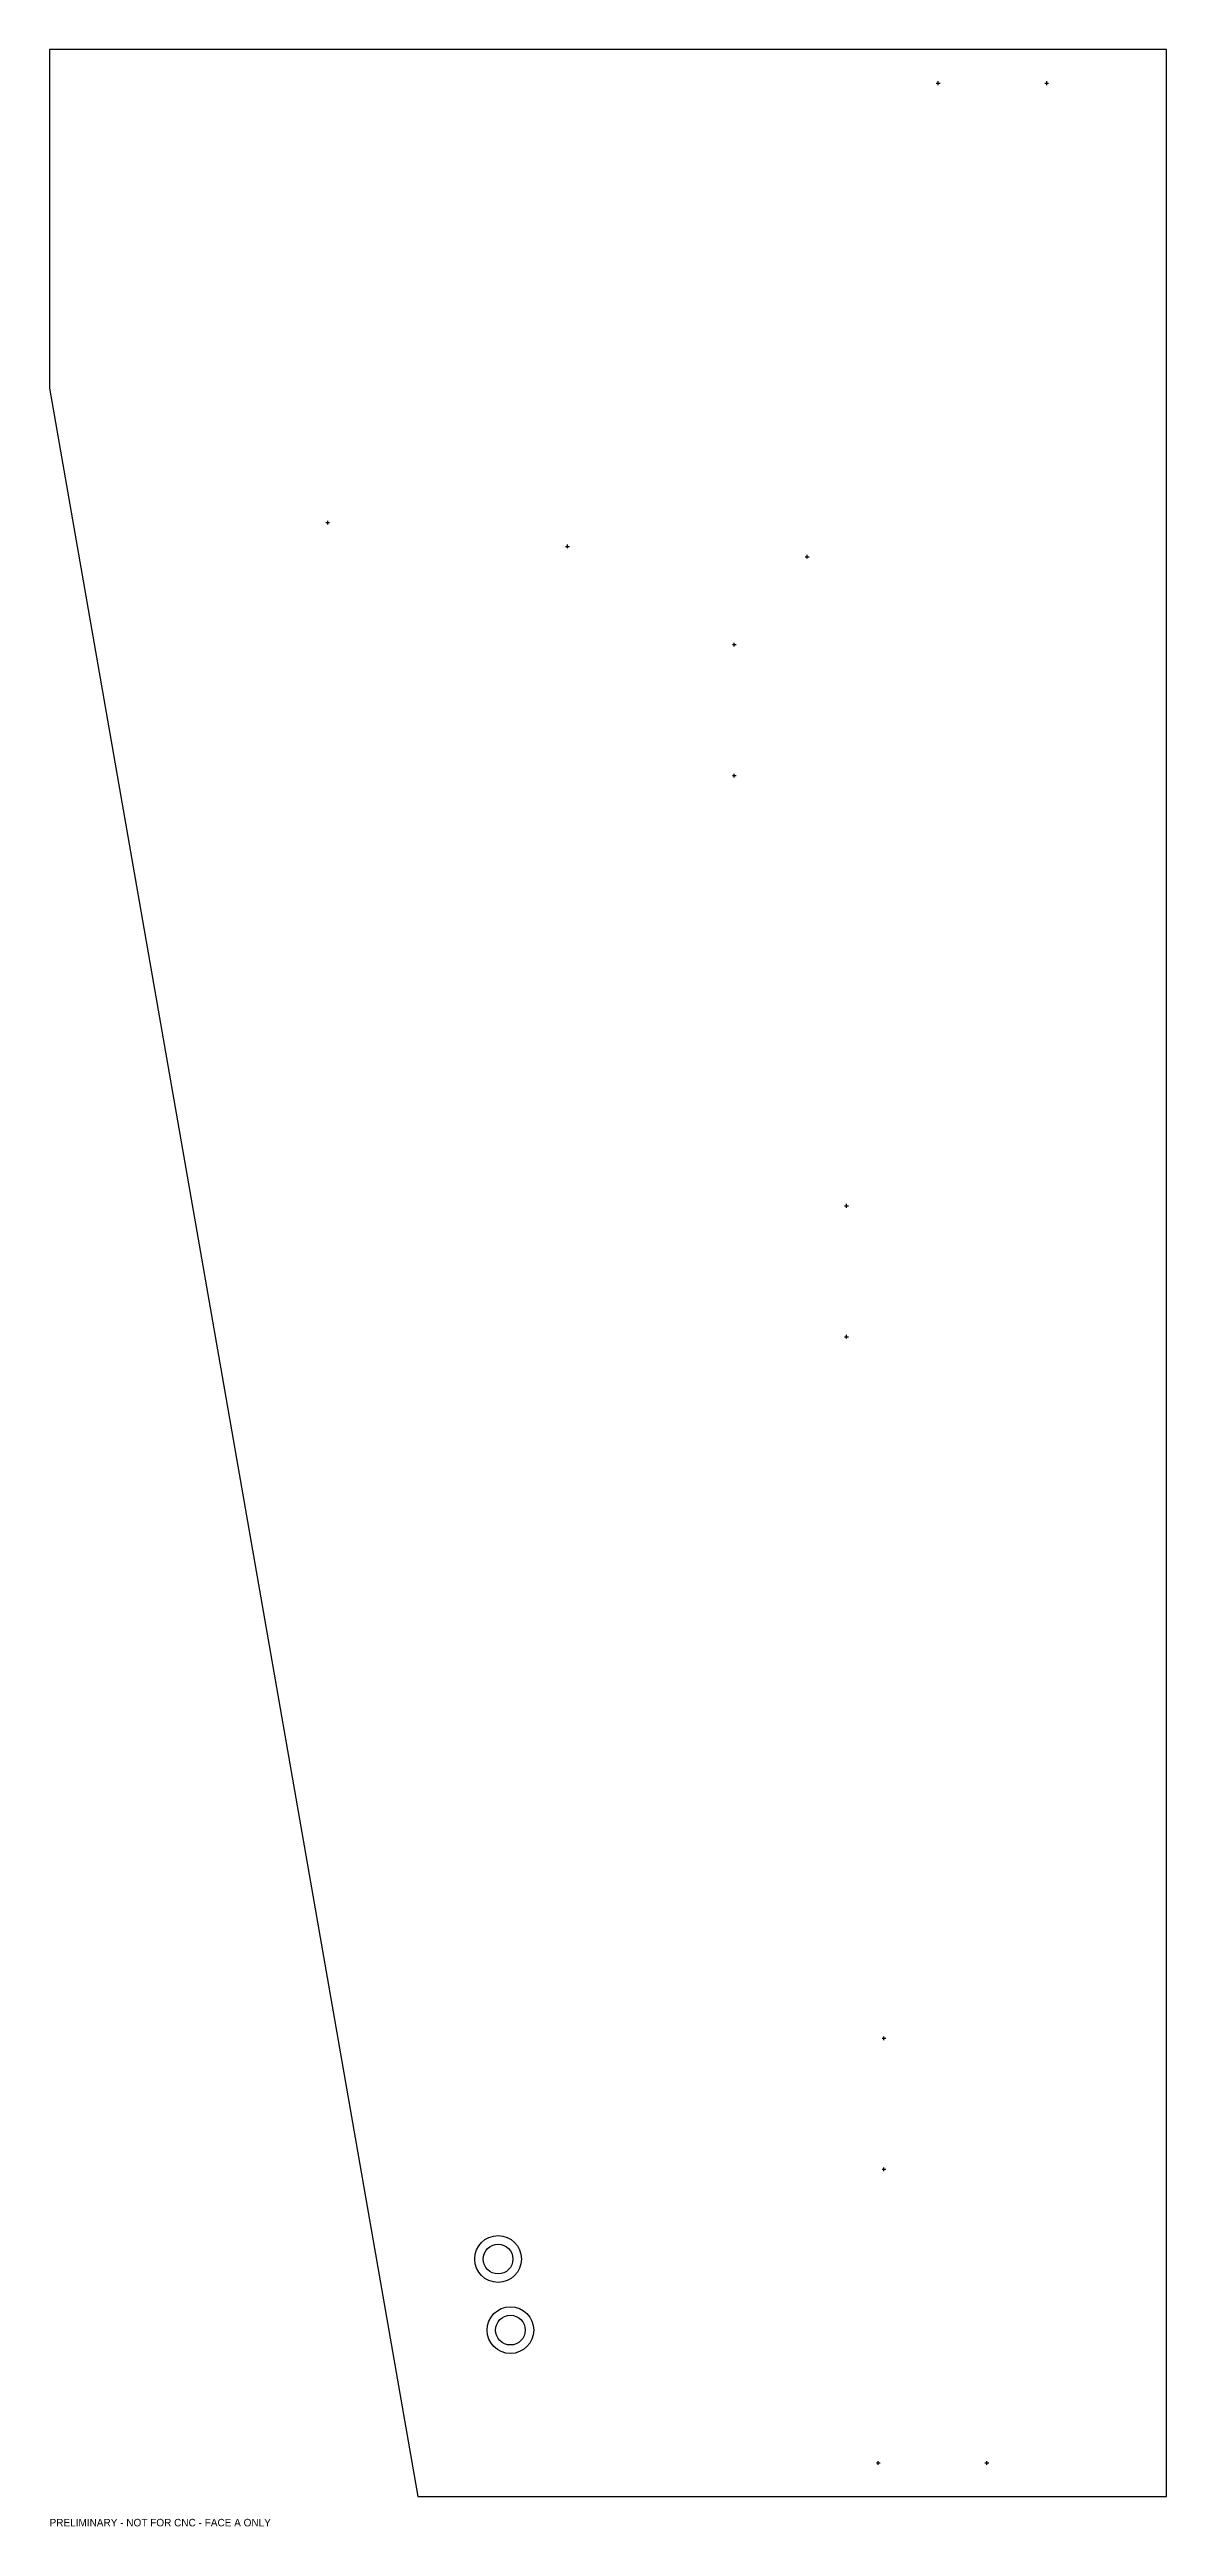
# Model space of a CAD drawing. Header units: millimetres. Extents: x 0 to 597, y -12 to 1312.
import ezdxf

# ---------------------------------------------------------------- set-up
doc = ezdxf.new("R2010")
doc.units = ezdxf.units.MM
for name, color, linetype in [('CUT', 7, 'CONTINUOUS'), ('POCKET', 7, 'CONTINUOUS'), ('REFERENCE', 7, 'CONTINUOUS')]:
    doc.layers.add(name, color=color, linetype=linetype)

msp = doc.modelspace()

# ---------------------------------------------------------------- linework, layer by layer
at = {"layer": 'CUT'}
for p, q in [((596.9, 1312), (0, 1312)), ((0, 1312), (0, 1131)), ((596.9, 3.9), (596.9, 1312)), ((0, 1131), (196.8, 3.9)), ((196.8, 3.9), (596.9, 3.9))]:
    msp.add_line(p, q, dxfattribs=at)
for centre in [(239.7, 130.9), (246.3, 92.9)]:
    msp.add_circle(centre, 7.94, dxfattribs=at)
at = {"layer": 'POCKET'}
for centre in [(239.7, 130.9), (246.3, 92.9)]:
    msp.add_circle(centre, 12.5, dxfattribs=at)
at = {"layer": 'REFERENCE'}
for p, q in [((596.9, 1312), (0, 1312)), ((0, 1312), (0, 1131)), ((596.9, 3.9), (596.9, 1312)), ((473.9, 1294), (475.9, 1294)), ((474.9, 1293), (474.9, 1295)), ((531.9, 1294), (533.9, 1294)), ((532.9, 1293), (532.9, 1295)), ((0, 1131), (196.8, 3.9)), ((148.7, 1058.1), (148.7, 1060.1)), ((147.7, 1059.1), (149.7, 1059.1)), ((275.8, 1046.4), (277.8, 1046.4)), ((276.8, 1045.4), (276.8, 1047.4)), ((403.9, 1040.9), (405.9, 1040.9)), ((404.9, 1039.9), (404.9, 1041.9)), ((364.9, 993.9), (366.9, 993.9)), ((365.9, 992.9), (365.9, 994.9)), ((364.9, 923.9), (366.9, 923.9)), ((365.9, 922.9), (365.9, 924.9)), ((424.9, 693.9), (426.9, 693.9)), ((425.9, 692.9), (425.9, 694.9)), ((424.9, 623.9), (426.9, 623.9)), ((425.9, 622.9), (425.9, 624.9)), ((444.9, 248.9), (446.9, 248.9)), ((445.9, 247.9), (445.9, 249.9)), ((444.9, 178.9), (446.9, 178.9)), ((445.9, 177.9), (445.9, 179.9)), ((441.9, 21.9), (443.9, 21.9)), ((442.9, 20.9), (442.9, 22.9)), ((499.9, 21.9), (501.9, 21.9)), ((500.9, 20.9), (500.9, 22.9)), ((196.8, 3.9), (596.9, 3.9))]:
    msp.add_line(p, q, dxfattribs=at)

# ---------------------------------------------------------------- texts
msp.add_text('PRELIMINARY - NOT FOR CNC - FACE A ONLY', height=4, dxfattribs=at).set_placement((0, -12))

doc.saveas('drawing.dxf')
